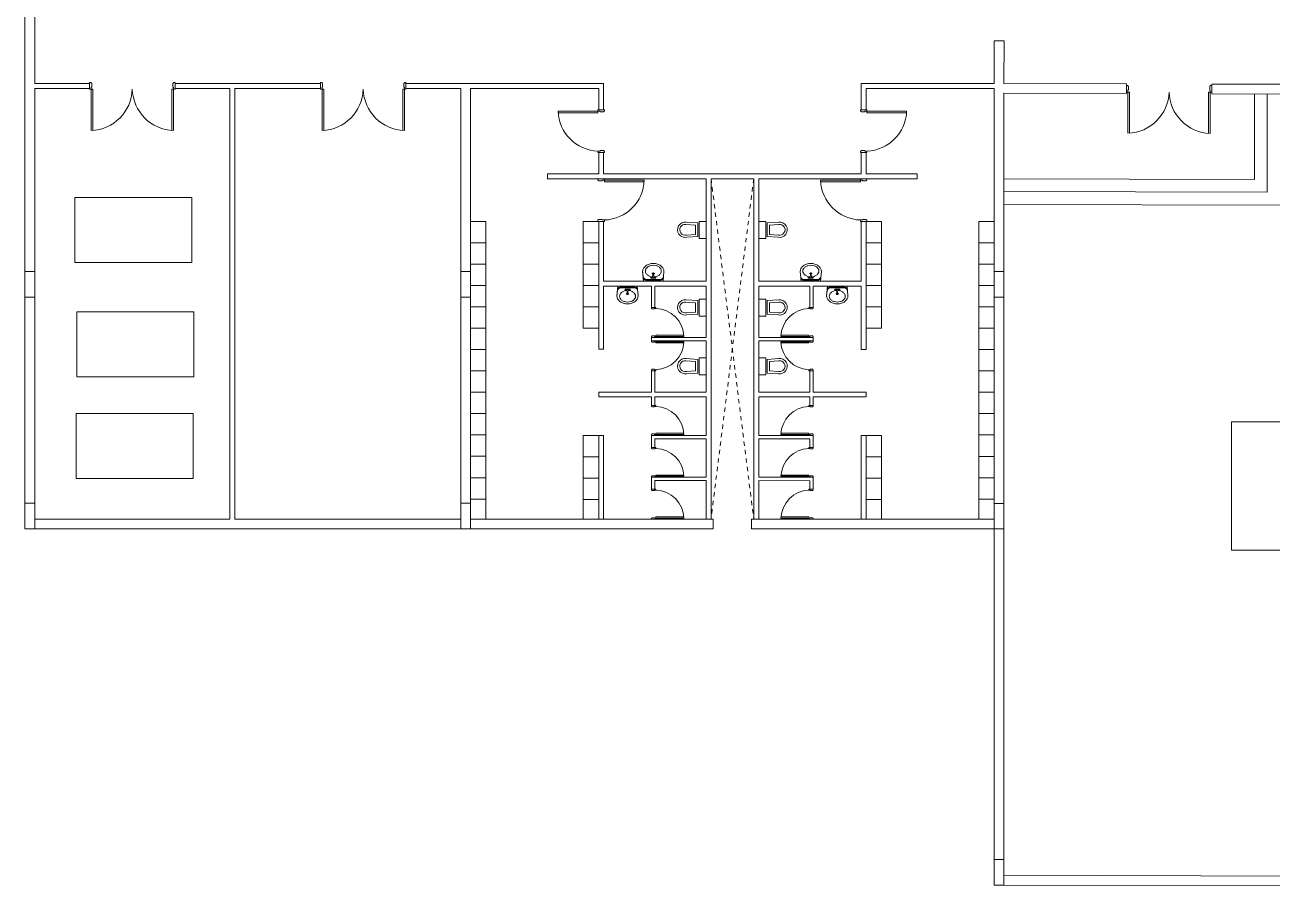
# Model space of a CAD drawing. Header units: inches. Extents: x 2 to 186, y 1 to 125.
# Drawn here: x 69.77 to 98.98, y 20.55 to 40.71 of the extents above; entities that cross this region are included whole.
import ezdxf

# ---------------------------------------------------------------- set-up
doc = ezdxf.new("R2010")
doc.units = ezdxf.units.IN
doc.header["$MEASUREMENT"] = 0
doc.linetypes.add('DASHED2', pattern=[9.525, 6.35, -3.175])
for name, color, linetype, lineweight in [('M_ABOVE', 252, 'DASHED2', 9), ('M_COL', 250, 'Continuous', 20), ('M_ELEV 2', 251, 'Continuous', 15), ('M_WALLS', 251, 'Continuous', 15)]:
    doc.layers.add(name, color=color, linetype=linetype, lineweight=lineweight)
doc.layers.add('M_FURNITURE', color=250, linetype='Continuous', lineweight=5, transparency=0.1)

msp = doc.modelspace()

# ---------------------------------------------------------------- linework, layer by layer
at = {"layer": 'M_ABOVE', "ltscale": 0.00025}
for p, q in [((86.835, 37.113), (85.835, 29.143)), ((85.835, 37.113), (86.835, 29.143))]:
    msp.add_line(p, q, dxfattribs=at)
at = {"layer": 'M_COL'}
for points in [[(69.996, 34.343), (69.766, 34.343), (69.766, 34.943), (69.996, 34.943)], [(80.204, 34.343), (79.974, 34.343), (79.974, 34.943), (80.204, 34.943)], [(92.696, 34.342), (92.466, 34.342), (92.466, 34.942), (92.696, 34.942)], [(69.996, 28.913), (69.766, 28.913), (69.766, 29.513), (69.996, 29.513)], [(80.204, 28.913), (79.974, 28.913), (79.974, 29.513), (80.204, 29.513)], [(92.696, 28.912), (92.466, 28.912), (92.466, 29.512), (92.696, 29.512)], [(92.696, 20.572), (92.466, 20.572), (92.466, 21.172), (92.696, 21.172)]]:
    msp.add_lwpolyline(points, close=True, dxfattribs=at)
at = {"layer": 'M_ELEV 2'}
for p, q in [((80.204, 36.113), (80.564, 36.113)), ((80.564, 36.113), (80.564, 29.143)), ((83.204, 36.113), (82.844, 36.113)), ((82.844, 36.113), (82.844, 33.613)), ((89.466, 36.112), (89.826, 36.112)), ((89.826, 36.112), (89.826, 33.612)), ((92.466, 36.112), (92.106, 36.112)), ((92.106, 36.112), (92.106, 29.142)), ((80.204, 35.613), (80.564, 35.613)), ((83.204, 35.613), (82.844, 35.613)), ((89.466, 35.612), (89.826, 35.612)), ((92.466, 35.612), (92.106, 35.612)), ((80.204, 35.113), (80.564, 35.113)), ((83.204, 35.113), (82.844, 35.113)), ((89.466, 35.112), (89.826, 35.112)), ((92.466, 35.112), (92.106, 35.112)), ((80.204, 34.613), (80.564, 34.613)), ((83.204, 34.613), (82.844, 34.613)), ((89.466, 34.612), (89.826, 34.612)), ((92.466, 34.612), (92.106, 34.612)), ((80.204, 34.113), (80.564, 34.113)), ((83.204, 34.113), (82.844, 34.113)), ((89.466, 34.112), (89.826, 34.112)), ((92.466, 34.112), (92.106, 34.112)), ((80.204, 33.613), (80.564, 33.613)), ((83.204, 33.613), (82.844, 33.613)), ((89.466, 33.612), (89.826, 33.612)), ((92.466, 33.612), (92.106, 33.612)), ((80.204, 33.113), (80.564, 33.113)), ((92.466, 33.112), (92.106, 33.112)), ((80.204, 32.613), (80.564, 32.613)), ((92.466, 32.612), (92.106, 32.612)), ((80.204, 32.113), (80.564, 32.113)), ((92.466, 32.112), (92.106, 32.112)), ((80.204, 31.613), (80.564, 31.613)), ((92.466, 31.612), (92.106, 31.612)), ((80.204, 31.113), (80.564, 31.113)), ((82.844, 31.103), (82.844, 29.143)), ((83.204, 31.103), (82.844, 31.103)), ((89.466, 31.102), (89.826, 31.102)), ((89.826, 31.102), (89.826, 29.142)), ((92.466, 31.112), (92.106, 31.112)), ((80.204, 30.613), (80.564, 30.613)), ((83.204, 30.603), (82.844, 30.603)), ((89.466, 30.602), (89.826, 30.602)), ((92.466, 30.612), (92.106, 30.612)), ((80.204, 30.113), (80.564, 30.113)), ((83.204, 30.103), (82.844, 30.103)), ((89.466, 30.102), (89.826, 30.102)), ((92.466, 30.112), (92.106, 30.112)), ((80.204, 29.613), (80.564, 29.613)), ((83.204, 29.603), (82.844, 29.603)), ((89.466, 29.602), (89.826, 29.602)), ((92.466, 29.612), (92.106, 29.612))]:
    msp.add_line(p, q, dxfattribs=at)
for points in [[(70.934, 36.669), (73.674, 36.669), (73.674, 35.149), (70.934, 35.149)], [(70.979, 33.992), (73.719, 33.992), (73.719, 32.472), (70.979, 32.472)], [(70.968, 31.615), (73.708, 31.615), (73.708, 30.095), (70.968, 30.095)], [(98.027, 31.417), (118.147, 31.417), (118.147, 28.417), (98.027, 28.417)]]:
    msp.add_lwpolyline(points, close=True, dxfattribs=at)
at = {"layer": 'M_FURNITURE'}
for p, q in [((71.281, 39.208), (71.281, 39.363)), ((71.281, 39.363), (71.316, 39.363)), ((71.316, 39.208), (71.281, 39.208)), ((71.316, 39.363), (71.316, 39.346)), ((71.316, 39.346), (71.331, 39.346)), ((71.331, 39.257), (71.316, 39.257)), ((71.316, 39.257), (71.316, 39.208)), ((71.331, 39.346), (71.331, 39.257)), ((71.356, 39.208), (71.356, 38.243)), ((73.207, 39.208), (73.207, 38.243)), ((73.247, 39.346), (73.232, 39.346)), ((73.232, 39.346), (73.232, 39.257)), ((73.232, 39.257), (73.247, 39.257)), ((73.247, 39.363), (73.247, 39.346)), ((73.281, 39.363), (73.247, 39.363)), ((73.247, 39.257), (73.247, 39.208)), ((73.247, 39.208), (73.281, 39.208)), ((73.281, 39.208), (73.281, 39.363)), ((76.689, 39.208), (76.689, 39.363)), ((76.689, 39.363), (76.724, 39.363)), ((76.724, 39.208), (76.689, 39.208)), ((76.724, 39.363), (76.724, 39.346)), ((76.724, 39.346), (76.739, 39.346)), ((76.739, 39.257), (76.724, 39.257)), ((76.724, 39.257), (76.724, 39.208)), ((76.739, 39.346), (76.739, 39.257)), ((76.764, 39.208), (76.764, 38.243)), ((78.615, 39.207), (78.615, 38.243)), ((78.655, 39.346), (78.64, 39.346)), ((78.64, 39.346), (78.64, 39.257)), ((78.64, 39.257), (78.655, 39.257)), ((78.655, 39.363), (78.655, 39.346)), ((78.689, 39.363), (78.655, 39.363)), ((78.655, 39.257), (78.655, 39.207)), ((78.655, 39.207), (78.689, 39.207)), ((78.689, 39.207), (78.689, 39.363)), ((95.563, 39.142), (95.563, 39.298)), ((95.563, 39.298), (95.598, 39.298)), ((95.598, 39.142), (95.563, 39.142)), ((95.598, 39.298), (95.598, 39.281)), ((95.598, 39.281), (95.613, 39.281)), ((95.613, 39.192), (95.598, 39.192)), ((95.598, 39.192), (95.598, 39.142)), ((95.613, 39.281), (95.613, 39.192)), ((95.638, 39.142), (95.638, 38.178)), ((97.529, 39.276), (97.514, 39.276)), ((97.514, 39.276), (97.514, 39.187)), ((97.514, 39.187), (97.528, 39.187)), ((97.528, 39.187), (97.528, 39.137)), ((97.529, 39.292), (97.529, 39.276)), ((97.564, 39.292), (97.529, 39.292)), ((97.563, 39.137), (97.564, 39.292)), ((97.488, 39.137), (97.483, 38.173)), ((97.528, 39.137), (97.563, 39.137)), ((83.187, 38.656), (82.255, 38.656)), ((83.187, 38.728), (83.337, 38.728)), ((83.187, 38.694), (83.187, 38.728)), ((83.235, 38.694), (83.187, 38.694)), ((83.235, 38.68), (83.235, 38.694)), ((83.321, 38.68), (83.235, 38.68)), ((83.337, 38.694), (83.321, 38.694)), ((83.321, 38.694), (83.321, 38.68)), ((83.337, 38.728), (83.337, 38.694)), ((89.484, 38.727), (89.334, 38.727)), ((89.334, 38.727), (89.334, 38.694)), ((89.334, 38.694), (89.35, 38.694)), ((89.35, 38.694), (89.35, 38.679)), ((89.35, 38.679), (89.436, 38.679)), ((89.436, 38.679), (89.436, 38.694)), ((89.436, 38.694), (89.484, 38.694)), ((89.484, 38.694), (89.484, 38.727)), ((89.484, 38.655), (90.416, 38.655)), ((83.337, 37.761), (83.337, 37.728)), ((89.334, 37.761), (89.334, 37.727)), ((83.337, 37.113), (83.187, 37.113)), ((83.187, 37.113), (83.187, 37.079)), ((83.337, 37.079), (83.337, 37.113)), ((89.334, 37.112), (89.484, 37.112)), ((89.334, 37.079), (89.334, 37.112)), ((89.484, 37.112), (89.484, 37.079)), ((83.187, 37.079), (83.203, 37.079)), ((83.203, 37.079), (83.203, 37.065)), ((83.203, 37.065), (83.289, 37.065)), ((83.289, 37.065), (83.289, 37.079)), ((83.289, 37.079), (83.337, 37.079)), ((83.337, 37.041), (84.269, 37.041)), ((89.334, 37.04), (88.402, 37.04)), ((89.382, 37.079), (89.334, 37.079)), ((89.382, 37.064), (89.382, 37.079)), ((89.468, 37.064), (89.382, 37.064)), ((89.484, 37.079), (89.468, 37.079)), ((89.468, 37.079), (89.468, 37.064)), ((83.187, 36.146), (83.187, 36.113)), ((85.47, 36.027), (85.247, 36.044)), ((85.523, 36.077), (85.252, 36.097)), ((85.47, 35.807), (85.47, 36.027)), ((85.523, 35.757), (85.523, 36.077)), ((85.556, 36.113), (85.72, 36.113)), ((85.556, 35.713), (85.556, 36.113)), ((85.72, 36.113), (85.72, 35.713)), ((87.116, 36.113), (86.951, 36.113)), ((86.951, 36.113), (86.951, 35.713)), ((87.116, 35.713), (87.116, 36.113)), ((87.149, 36.077), (87.42, 36.097)), ((87.149, 35.757), (87.149, 36.077)), ((87.202, 36.027), (87.425, 36.044)), ((87.202, 35.807), (87.202, 36.027)), ((89.484, 36.146), (89.484, 36.112)), ((85.258, 35.794), (85.47, 35.807)), ((85.265, 35.741), (85.523, 35.757)), ((85.72, 35.713), (85.556, 35.713)), ((86.951, 35.713), (87.116, 35.713)), ((87.407, 35.741), (87.149, 35.757)), ((87.414, 35.794), (87.202, 35.807)), ((85.469, 34.208), (85.247, 34.225)), ((85.523, 34.258), (85.252, 34.278)), ((85.469, 33.988), (85.469, 34.208)), ((85.523, 33.938), (85.523, 34.258)), ((85.556, 34.293), (85.72, 34.293)), ((85.556, 33.893), (85.556, 34.293)), ((85.72, 34.293), (85.72, 33.893)), ((87.116, 34.293), (86.951, 34.293)), ((86.951, 34.293), (86.951, 33.893)), ((87.116, 33.893), (87.116, 34.293)), ((87.149, 34.258), (87.42, 34.278)), ((87.149, 33.938), (87.149, 34.258)), ((87.202, 34.208), (87.425, 34.225)), ((87.202, 33.988), (87.202, 34.208)), ((84.439, 34.074), (84.439, 34.098)), ((85.258, 33.975), (85.469, 33.988)), ((85.265, 33.922), (85.523, 33.938)), ((85.72, 33.893), (85.556, 33.893)), ((86.951, 33.893), (87.116, 33.893)), ((87.407, 33.922), (87.149, 33.938)), ((87.414, 33.975), (87.202, 33.988)), ((88.231, 34.074), (88.231, 34.098)), ((84.439, 33.421), (84.451, 33.421)), ((84.439, 33.398), (84.439, 33.421)), ((84.544, 33.398), (84.439, 33.398)), ((84.544, 33.318), (84.439, 33.318)), ((84.439, 33.318), (84.439, 33.294)), ((84.451, 33.421), (84.451, 33.431)), ((84.451, 33.431), (84.511, 33.431)), ((84.511, 33.431), (84.511, 33.421)), ((84.511, 33.421), (84.544, 33.421)), ((84.544, 33.448), (85.197, 33.448)), ((84.544, 33.421), (84.544, 33.398)), ((84.544, 33.294), (84.544, 33.318)), ((88.126, 33.448), (87.474, 33.448)), ((88.16, 33.421), (88.126, 33.421)), ((88.126, 33.421), (88.126, 33.398)), ((88.126, 33.398), (88.231, 33.398)), ((88.126, 33.318), (88.231, 33.318)), ((88.126, 33.294), (88.126, 33.318)), ((88.22, 33.431), (88.16, 33.431)), ((88.16, 33.431), (88.16, 33.421)), ((88.22, 33.421), (88.22, 33.431)), ((88.231, 33.421), (88.22, 33.421)), ((88.231, 33.398), (88.231, 33.421)), ((88.231, 33.318), (88.231, 33.294)), ((84.439, 33.294), (84.451, 33.294)), ((84.451, 33.294), (84.451, 33.284)), ((84.451, 33.284), (84.511, 33.284)), ((84.511, 33.284), (84.511, 33.294)), ((84.511, 33.294), (84.544, 33.294)), ((84.544, 33.267), (85.197, 33.267)), ((88.126, 33.267), (87.474, 33.267)), ((88.16, 33.294), (88.126, 33.294)), ((88.16, 33.284), (88.16, 33.294)), ((88.22, 33.284), (88.16, 33.284)), ((88.231, 33.294), (88.22, 33.294)), ((88.22, 33.294), (88.22, 33.284)), ((85.469, 32.832), (85.247, 32.849)), ((85.523, 32.882), (85.252, 32.902)), ((85.469, 32.612), (85.469, 32.832)), ((85.523, 32.562), (85.523, 32.882)), ((85.556, 32.918), (85.72, 32.918)), ((85.556, 32.518), (85.556, 32.918)), ((85.72, 32.918), (85.72, 32.518)), ((87.116, 32.918), (86.951, 32.918)), ((86.951, 32.918), (86.951, 32.518)), ((87.116, 32.518), (87.116, 32.918)), ((87.149, 32.882), (87.42, 32.902)), ((87.149, 32.562), (87.149, 32.882)), ((87.202, 32.832), (87.425, 32.849)), ((87.202, 32.612), (87.202, 32.832)), ((84.439, 32.641), (84.439, 32.618)), ((85.258, 32.599), (85.469, 32.612)), ((85.265, 32.546), (85.523, 32.562)), ((85.72, 32.518), (85.556, 32.518)), ((86.951, 32.518), (87.116, 32.518)), ((87.407, 32.546), (87.149, 32.562)), ((87.414, 32.599), (87.202, 32.612)), ((88.231, 32.641), (88.231, 32.618)), ((84.439, 31.779), (84.439, 31.803)), ((88.231, 31.779), (88.231, 31.803)), ((84.439, 31.126), (84.451, 31.126)), ((84.439, 31.103), (84.439, 31.126)), ((84.544, 31.103), (84.439, 31.103)), ((84.451, 31.126), (84.451, 31.136)), ((84.451, 31.136), (84.511, 31.136)), ((84.511, 31.136), (84.511, 31.126)), ((84.511, 31.126), (84.544, 31.126)), ((84.544, 31.153), (85.197, 31.153)), ((84.544, 31.126), (84.544, 31.103)), ((88.126, 31.153), (87.474, 31.153)), ((88.16, 31.126), (88.126, 31.126)), ((88.126, 31.126), (88.126, 31.103)), ((88.126, 31.103), (88.231, 31.103)), ((88.22, 31.136), (88.16, 31.136)), ((88.16, 31.136), (88.16, 31.126)), ((88.22, 31.126), (88.22, 31.136)), ((88.231, 31.126), (88.22, 31.126)), ((88.231, 31.103), (88.231, 31.126)), ((84.439, 30.799), (84.439, 30.823)), ((88.231, 30.799), (88.231, 30.823)), ((84.439, 30.146), (84.451, 30.146)), ((84.439, 30.123), (84.439, 30.146)), ((84.544, 30.123), (84.439, 30.123)), ((84.451, 30.146), (84.451, 30.156)), ((84.451, 30.156), (84.511, 30.156)), ((84.511, 30.156), (84.511, 30.146)), ((84.511, 30.146), (84.544, 30.146)), ((84.544, 30.173), (85.197, 30.173)), ((84.544, 30.146), (84.544, 30.123)), ((88.126, 30.173), (87.474, 30.173)), ((88.16, 30.146), (88.126, 30.146)), ((88.126, 30.146), (88.126, 30.123)), ((88.126, 30.123), (88.231, 30.123)), ((88.22, 30.156), (88.16, 30.156)), ((88.16, 30.156), (88.16, 30.146)), ((88.22, 30.146), (88.22, 30.156)), ((88.231, 30.146), (88.22, 30.146)), ((88.231, 30.123), (88.231, 30.146)), ((84.439, 29.819), (84.439, 29.843)), ((88.231, 29.819), (88.231, 29.843)), ((84.439, 29.166), (84.451, 29.166)), ((84.439, 29.143), (84.439, 29.166)), ((84.544, 29.143), (84.439, 29.143)), ((84.451, 29.166), (84.451, 29.176)), ((84.451, 29.176), (84.511, 29.176)), ((84.511, 29.176), (84.511, 29.166)), ((84.511, 29.166), (84.544, 29.166)), ((84.544, 29.193), (85.197, 29.193)), ((84.544, 29.166), (84.544, 29.143)), ((88.126, 29.193), (87.474, 29.193)), ((88.16, 29.166), (88.126, 29.166)), ((88.126, 29.166), (88.126, 29.143)), ((88.126, 29.143), (88.231, 29.143)), ((88.22, 29.176), (88.16, 29.176)), ((88.16, 29.176), (88.16, 29.166)), ((88.22, 29.166), (88.22, 29.176)), ((88.231, 29.166), (88.22, 29.166)), ((88.231, 29.143), (88.231, 29.166))]:
    msp.add_line(p, q, dxfattribs=at)
for points in [[(71.316, 39.208), (71.356, 39.208)], [(73.247, 39.208), (73.207, 39.208)], [(76.724, 39.208), (76.764, 39.208)], [(78.655, 39.207), (78.615, 39.207)], [(95.598, 39.142), (95.638, 39.142)], [(97.528, 39.137), (97.488, 39.137)], [(83.187, 38.694), (83.187, 38.656)], [(89.484, 38.694), (89.484, 38.655)], [(83.337, 37.761), (83.321, 37.761), (83.321, 37.776), (83.235, 37.776), (83.235, 37.761), (83.187, 37.761), (83.187, 37.728), (83.337, 37.728)], [(89.334, 37.761), (89.35, 37.761), (89.35, 37.775), (89.436, 37.775), (89.436, 37.761), (89.484, 37.761), (89.484, 37.727), (89.334, 37.727)], [(83.337, 37.079), (83.337, 37.041)], [(89.334, 37.079), (89.334, 37.04)], [(83.187, 36.146), (83.203, 36.146), (83.203, 36.161), (83.289, 36.161), (83.289, 36.146), (83.337, 36.146), (83.337, 36.113), (83.187, 36.113)], [(89.484, 36.146), (89.468, 36.146), (89.468, 36.16), (89.382, 36.16), (89.382, 36.146), (89.334, 36.146), (89.334, 36.112), (89.484, 36.112)], [(84.732, 34.941), (84.712, 34.713), (84.255, 34.713), (84.234, 34.941)], [(84.498, 34.814), (84.541, 34.814), (84.541, 34.797), (84.541, 34.781), (84.483, 34.781), (84.425, 34.781), (84.425, 34.797), (84.425, 34.814), (84.469, 34.814)], [(84.517, 34.89), (84.483, 34.89), (84.449, 34.89)], [(84.456, 34.789), (84.51, 34.789)], [(84.458, 34.797), (84.467, 34.797)], [(84.483, 34.92), (84.483, 34.865)], [(84.508, 34.797), (84.5, 34.797)], [(88.421, 34.941), (88.4, 34.713), (87.943, 34.713), (87.923, 34.941)], [(88.186, 34.814), (88.23, 34.814), (88.23, 34.797), (88.23, 34.781), (88.172, 34.781), (88.114, 34.781), (88.114, 34.797), (88.114, 34.814), (88.157, 34.814)], [(88.206, 34.89), (88.172, 34.89), (88.138, 34.89)], [(88.145, 34.789), (88.199, 34.789)], [(88.147, 34.797), (88.156, 34.797)], [(88.172, 34.92), (88.172, 34.865)], [(88.197, 34.797), (88.188, 34.797)], [(84.129, 34.369), (84.108, 34.598), (83.651, 34.598), (83.63, 34.369)], [(83.894, 34.496), (83.938, 34.496), (83.938, 34.513), (83.938, 34.529), (83.879, 34.529), (83.821, 34.529), (83.821, 34.513), (83.821, 34.496), (83.865, 34.496)], [(83.852, 34.521), (83.907, 34.521)], [(83.855, 34.513), (83.863, 34.513)], [(83.904, 34.513), (83.896, 34.513)], [(89.041, 34.369), (89.02, 34.597), (88.563, 34.597), (88.542, 34.369)], [(88.806, 34.496), (88.85, 34.496), (88.85, 34.513), (88.85, 34.529), (88.791, 34.529), (88.733, 34.529), (88.733, 34.513), (88.733, 34.496), (88.777, 34.496)], [(88.764, 34.521), (88.819, 34.521)], [(88.767, 34.513), (88.775, 34.513)], [(88.816, 34.513), (88.808, 34.513)], [(83.913, 34.42), (83.879, 34.42), (83.846, 34.42)], [(83.879, 34.39), (83.879, 34.446)], [(88.825, 34.42), (88.791, 34.42), (88.758, 34.42)], [(88.791, 34.39), (88.791, 34.445)], [(84.439, 34.074), (84.451, 34.074), (84.451, 34.064), (84.511, 34.064), (84.511, 34.074), (84.544, 34.074), (84.544, 34.098), (84.439, 34.098)], [(88.231, 34.074), (88.22, 34.074), (88.22, 34.064), (88.16, 34.064), (88.16, 34.074), (88.126, 34.074), (88.126, 34.098), (88.231, 34.098)], [(84.544, 33.421), (84.544, 33.448)], [(88.126, 33.421), (88.126, 33.448)], [(84.544, 33.294), (84.544, 33.267)], [(88.126, 33.294), (88.126, 33.267)], [(84.439, 32.641), (84.451, 32.641), (84.451, 32.651), (84.511, 32.651), (84.511, 32.641), (84.544, 32.641), (84.544, 32.618), (84.439, 32.618)], [(88.231, 32.641), (88.22, 32.641), (88.22, 32.651), (88.16, 32.651), (88.16, 32.641), (88.126, 32.641), (88.126, 32.618), (88.231, 32.618)], [(84.439, 31.779), (84.451, 31.779), (84.451, 31.769), (84.511, 31.769), (84.511, 31.779), (84.544, 31.779), (84.544, 31.803), (84.439, 31.803)], [(88.231, 31.779), (88.22, 31.779), (88.22, 31.769), (88.16, 31.769), (88.16, 31.779), (88.126, 31.779), (88.126, 31.803), (88.231, 31.803)], [(84.544, 31.126), (84.544, 31.153)], [(88.126, 31.126), (88.126, 31.153)], [(84.439, 30.799), (84.451, 30.799), (84.451, 30.789), (84.511, 30.789), (84.511, 30.799), (84.544, 30.799), (84.544, 30.823), (84.439, 30.823)], [(88.231, 30.799), (88.22, 30.799), (88.22, 30.789), (88.16, 30.789), (88.16, 30.799), (88.126, 30.799), (88.126, 30.823), (88.231, 30.823)], [(84.544, 30.146), (84.544, 30.173)], [(88.126, 30.146), (88.126, 30.173)], [(84.439, 29.819), (84.451, 29.819), (84.451, 29.809), (84.511, 29.809), (84.511, 29.819), (84.544, 29.819), (84.544, 29.843), (84.439, 29.843)], [(88.231, 29.819), (88.22, 29.819), (88.22, 29.809), (88.16, 29.809), (88.16, 29.819), (88.126, 29.819), (88.126, 29.843), (88.231, 29.843)], [(84.544, 29.166), (84.544, 29.193)], [(88.126, 29.166), (88.126, 29.193)]]:
    msp.add_lwpolyline(points, dxfattribs=at)
for points in [[(71.316, 39.208), (71.316, 38.242, 0.396451), (72.281, 39.208, 0.396451)], [(73.247, 39.208), (73.247, 38.242, -0.396451), (72.281, 39.208, -0.396451)], [(76.724, 39.208), (76.724, 38.242, 0.396451), (77.689, 39.208, 0.396451)], [(78.655, 39.207), (78.655, 38.242, -0.396451), (77.689, 39.208, -0.396451)], [(95.598, 39.142), (95.598, 38.177, 0.396451), (96.563, 39.142, 0.396451)], [(97.528, 39.137), (97.523, 38.172, -0.396451), (96.563, 39.142, -0.396451)], [(83.187, 38.694), (82.254, 38.694, 0.396451), (83.187, 37.761, 0.396451)], [(89.484, 38.694), (90.417, 38.694, -0.396451), (89.484, 37.761, -0.396451)], [(83.337, 37.079), (84.27, 37.079, -0.396451), (83.337, 36.146, -0.396451)], [(89.334, 37.079), (88.401, 37.079, 0.396451), (89.334, 36.146, 0.396451)], [(84.732, 34.941, 0.126822), (84.715, 35.009, 0.10607), (84.659, 35.073, 0.085783), (84.582, 35.113, 0.075445), (84.483, 35.128, 0.075445), (84.385, 35.113, 0.085783), (84.307, 35.073, 0.10607), (84.252, 35.009, 0.126822), (84.234, 34.941, 0.045361), (84.237, 34.915, 0.10607)], [(84.671, 34.95, 0.12971), (84.658, 35, 0.10642), (84.617, 35.046, 0.084454), (84.558, 35.075, 0.073566), (84.484, 35.086, 0.073566), (84.411, 35.075, 0.084454), (84.352, 35.046, 0.10642), (84.311, 35, 0.12971), (84.298, 34.95, 0.12971), (84.311, 34.9, 0.10642), (84.352, 34.853, 0.084454), (84.411, 34.824, 0.058047), (84.469, 34.814, 0.073566)], [(88.421, 34.941, 0.126822), (88.403, 35.009, 0.10607), (88.348, 35.073, 0.085783), (88.27, 35.113, 0.075445), (88.172, 35.128, 0.075445), (88.074, 35.113, 0.085783), (87.996, 35.073, 0.10607), (87.94, 35.009, 0.126822), (87.923, 34.941, 0.045361), (87.925, 34.915, 0.10607)], [(88.36, 34.95, 0.12971), (88.347, 35, 0.10642), (88.305, 35.046, 0.084454), (88.247, 35.075, 0.073566), (88.173, 35.086, 0.073566), (88.099, 35.075, 0.084454), (88.041, 35.046, 0.10642), (87.999, 35, 0.12971), (87.986, 34.95, 0.12971), (87.999, 34.9, 0.10642), (88.041, 34.853, 0.084454), (88.099, 34.824, 0.058047), (88.157, 34.814, 0.073566)], [(84.722, 34.842), (84.722, 34.837, -0.414214), (84.639, 34.754), (84.483, 34.754), (84.328, 34.754, -0.414214), (84.245, 34.837), (84.245, 34.842)], [(84.717, 34.775, -0.229741), (84.639, 34.737), (84.328, 34.737, -0.229741), (84.249, 34.775)], [(84.51, 34.806), (84.503, 34.806, -0.385832), (84.498, 34.809), (84.493, 34.862, 0.270314), (84.473, 34.862), (84.468, 34.809, -0.385832), (84.464, 34.806), (84.456, 34.806)], [(84.498, 34.814, 0.060302), (84.558, 34.824, 0.084454), (84.617, 34.853, 0.10642), (84.658, 34.9, 0.12971), (84.671, 34.95, 0.12971)], [(84.73, 34.915, 0.045361), (84.732, 34.941, 0.126822)], [(88.411, 34.842), (88.411, 34.837, -0.414214), (88.328, 34.754), (88.172, 34.754), (88.016, 34.754, -0.414214), (87.933, 34.837), (87.933, 34.842)], [(88.406, 34.775, -0.229741), (88.328, 34.738), (88.016, 34.738, -0.229741), (87.938, 34.775)], [(88.199, 34.806), (88.191, 34.806, -0.385832), (88.187, 34.809), (88.182, 34.862, 0.270314), (88.162, 34.862), (88.157, 34.809, -0.385832), (88.153, 34.806), (88.145, 34.806)], [(88.186, 34.814, 0.060302), (88.247, 34.824, 0.084454), (88.305, 34.853, 0.10642), (88.347, 34.9, 0.12971), (88.36, 34.95, 0.12971)], [(88.419, 34.915, 0.045361), (88.421, 34.941, 0.126822)], [(84.118, 34.468), (84.118, 34.473, 0.414214), (84.035, 34.556), (83.879, 34.556), (83.724, 34.556, 0.414214), (83.641, 34.473), (83.641, 34.468)], [(84.114, 34.535, 0.229741), (84.035, 34.573), (83.724, 34.573, 0.229741), (83.645, 34.535)], [(84.067, 34.36, -0.12971), (84.054, 34.31, -0.10642), (84.013, 34.264, -0.084454), (83.954, 34.235, -0.073566), (83.881, 34.224, -0.073566), (83.807, 34.235, -0.084454), (83.748, 34.264, -0.10642), (83.707, 34.31, -0.12971), (83.694, 34.36, -0.12971), (83.707, 34.41, -0.10642), (83.748, 34.457, -0.084454), (83.807, 34.486, -0.058047), (83.865, 34.496, -0.073566)], [(83.907, 34.505), (83.899, 34.505, 0.385832), (83.894, 34.501), (83.889, 34.448, -0.270314), (83.87, 34.448), (83.864, 34.501, 0.385832), (83.86, 34.505), (83.852, 34.505)], [(83.894, 34.496, -0.060302), (83.954, 34.486, -0.084454), (84.013, 34.457, -0.10642), (84.054, 34.41, -0.12971), (84.067, 34.36, -0.12971)], [(89.03, 34.468), (89.03, 34.473, 0.414214), (88.947, 34.556), (88.791, 34.556), (88.636, 34.556, 0.414214), (88.553, 34.473), (88.553, 34.468)], [(89.026, 34.535, 0.229741), (88.947, 34.573), (88.636, 34.573, 0.229741), (88.557, 34.535)], [(88.979, 34.36, -0.12971), (88.966, 34.31, -0.10642), (88.925, 34.264, -0.084454), (88.866, 34.235, -0.073566), (88.793, 34.224, -0.073566), (88.719, 34.235, -0.084454), (88.66, 34.264, -0.10642), (88.619, 34.31, -0.12971), (88.606, 34.36, -0.12971), (88.619, 34.41, -0.10642), (88.66, 34.457, -0.084454), (88.719, 34.486, -0.058047), (88.777, 34.496, -0.073566)], [(88.819, 34.504), (88.811, 34.504, 0.385832), (88.806, 34.501), (88.801, 34.448, -0.270314), (88.782, 34.448), (88.776, 34.501, 0.385832), (88.772, 34.504), (88.764, 34.504)], [(88.806, 34.496, -0.060302), (88.866, 34.486, -0.084454), (88.925, 34.457, -0.10642), (88.966, 34.41, -0.12971), (88.979, 34.36, -0.12971)], [(84.129, 34.369, -0.126822), (84.111, 34.301, -0.10607), (84.056, 34.237, -0.085783), (83.978, 34.197, -0.075445), (83.879, 34.182, -0.075445), (83.781, 34.197, -0.085783), (83.703, 34.237, -0.10607), (83.648, 34.301, -0.126822), (83.63, 34.369, -0.045361), (83.633, 34.395, -0.10607)], [(84.126, 34.395, -0.045361), (84.129, 34.369, -0.126822)], [(89.041, 34.369, -0.126822), (89.023, 34.301, -0.10607), (88.968, 34.237, -0.085783), (88.89, 34.197, -0.075445), (88.791, 34.182, -0.075445), (88.693, 34.197, -0.085783), (88.615, 34.237, -0.10607), (88.56, 34.301, -0.126822), (88.542, 34.369, -0.045361), (88.545, 34.395, -0.10607)], [(89.038, 34.395, -0.045361), (89.041, 34.369, -0.126822)], [(84.544, 33.421), (85.197, 33.421, 0.396451), (84.544, 34.074, 0.396451)], [(88.126, 33.421), (87.473, 33.421, -0.396451), (88.126, 34.074, -0.396451)], [(84.544, 33.294), (85.197, 33.294, -0.396451), (84.544, 32.641, -0.396451)], [(88.126, 33.294), (87.473, 33.294, 0.396451), (88.126, 32.641, 0.396451)], [(84.544, 31.126), (85.197, 31.126, 0.396451), (84.544, 31.779, 0.396451)], [(88.126, 31.126), (87.473, 31.126, -0.396451), (88.126, 31.779, -0.396451)], [(84.544, 30.146), (85.197, 30.146, 0.396451), (84.544, 30.799, 0.396451)], [(88.126, 30.146), (87.474, 30.146, -0.396451), (88.126, 30.799, -0.396451)], [(84.544, 29.166), (85.197, 29.166, 0.396451), (84.544, 29.819, 0.396451)], [(88.126, 29.166), (87.474, 29.166, -0.396451), (88.126, 29.819, -0.396451)]]:
    msp.add_lwpolyline(points, format="xyb", dxfattribs=at)
for centre, radius in [((84.442, 34.797), 0.0166), ((84.483, 34.89), 0.0208), ((84.483, 34.89), 0.0166), ((84.525, 34.797), 0.0166), ((88.13, 34.797), 0.0166), ((88.172, 34.89), 0.0208), ((88.172, 34.89), 0.0166), ((88.213, 34.797), 0.0166), ((83.838, 34.513), 0.0166), ((83.921, 34.513), 0.0166), ((88.75, 34.513), 0.0166), ((88.833, 34.513), 0.0166), ((83.879, 34.42), 0.0208), ((83.879, 34.42), 0.0166), ((88.791, 34.42), 0.0208), ((88.791, 34.42), 0.0166)]:
    msp.add_circle(centre, radius, dxfattribs=at)
for centre, radius, start, end in [((85.231, 35.918), 0.18, 83.3822, 280.9101), ((85.231, 35.918), 0.127, 82.9223, 282.3434), ((87.441, 35.918), 0.18, 259.0899, 96.6178), ((87.441, 35.918), 0.127, 257.6566, 97.0777), ((85.231, 34.099), 0.18, 83.3822, 280.9101), ((85.231, 34.099), 0.127, 82.9223, 282.3434), ((87.441, 34.099), 0.18, 259.0899, 96.6178), ((87.441, 34.099), 0.127, 257.6566, 97.0777), ((85.231, 32.723), 0.18, 83.3822, 280.9101), ((85.231, 32.723), 0.127, 82.9223, 282.3434), ((87.441, 32.723), 0.18, 259.0899, 96.6178), ((87.441, 32.723), 0.127, 257.6566, 97.0777)]:
    msp.add_arc(centre, radius, start, end, dxfattribs=at)
at = {"layer": 'M_WALLS'}
for p, q in [((69.766, 28.913), (69.767, 57.573)), ((69.996, 39.343), (69.997, 57.343)), ((92.467, 40.342), (92.466, 39.342)), ((92.467, 40.342), (92.697, 40.342)), ((92.697, 40.342), (92.696, 39.342)), ((92.697, 40.342), (92.696, 39.342)), ((71.281, 39.343), (69.996, 39.343)), ((69.996, 29.143), (69.996, 39.228)), ((71.281, 39.228), (69.996, 39.228)), ((71.281, 39.228), (71.281, 39.343)), ((76.689, 39.343), (73.281, 39.343)), ((73.281, 39.228), (73.281, 39.343)), ((74.566, 39.228), (73.281, 39.228)), ((74.566, 39.228), (74.566, 29.143)), ((76.689, 39.228), (74.681, 39.228)), ((74.681, 39.228), (74.681, 29.143)), ((76.689, 39.228), (76.689, 39.343)), ((83.319, 39.343), (78.689, 39.343)), ((78.689, 39.228), (78.689, 39.343)), ((79.974, 39.228), (78.689, 39.228)), ((79.974, 39.228), (79.974, 29.143)), ((80.204, 39.228), (80.204, 29.143)), ((83.204, 39.228), (80.204, 39.228)), ((83.204, 39.228), (83.204, 38.728)), ((83.319, 39.343), (83.319, 38.728)), ((89.351, 39.342), (89.351, 38.727)), ((92.466, 39.342), (89.351, 39.342)), ((89.466, 39.227), (89.466, 38.727)), ((92.466, 39.227), (89.466, 39.227)), ((92.466, 39.227), (92.466, 20.573)), ((92.696, 39.342), (92.696, 39.342)), ((95.564, 39.335), (92.696, 39.342)), ((95.564, 39.335), (95.563, 39.105)), ((97.564, 39.33), (97.563, 39.1)), ((123.477, 39.262), (97.564, 39.33)), ((92.696, 39.112), (92.696, 20.803)), ((95.563, 39.105), (92.696, 39.112)), ((123.477, 39.032), (97.563, 39.1)), ((98.563, 39.1), (98.563, 37.097)), ((98.863, 39.1), (98.863, 36.796)), ((83.204, 38.728), (83.319, 38.728)), ((89.466, 38.727), (89.351, 38.727)), ((83.204, 37.728), (83.204, 37.228)), ((83.204, 37.728), (83.319, 37.728)), ((83.319, 37.728), (83.319, 37.228)), ((89.351, 37.727), (89.351, 37.227)), ((89.466, 37.727), (89.351, 37.727)), ((89.466, 37.727), (89.466, 37.227)), ((82.004, 37.228), (83.204, 37.228)), ((82.004, 37.228), (82.004, 37.113)), ((82.004, 37.113), (83.204, 37.113)), ((83.204, 37.113), (85.719, 37.113)), ((89.351, 37.227), (83.319, 37.228)), ((85.72, 37.113), (85.72, 34.713)), ((85.835, 37.113), (85.835, 29.143)), ((86.835, 37.113), (85.835, 37.113)), ((85.835, 37.113), (85.835, 29.143)), ((86.835, 37.113), (86.835, 29.143)), ((86.951, 37.113), (86.951, 34.713)), ((89.466, 37.112), (86.951, 37.113)), ((90.666, 37.227), (89.466, 37.227)), ((90.666, 37.112), (89.466, 37.112)), ((90.666, 37.227), (90.666, 37.112)), ((98.563, 37.097), (92.696, 37.112)), ((98.863, 36.796), (92.696, 36.812)), ((99.163, 36.495), (92.696, 36.512)), ((83.204, 36.113), (83.204, 33.118)), ((83.204, 36.113), (83.319, 36.113)), ((83.319, 36.113), (83.319, 34.713)), ((89.351, 36.112), (89.351, 34.712)), ((89.466, 36.112), (89.351, 36.112)), ((89.466, 36.112), (89.466, 33.117)), ((83.319, 34.713), (85.72, 34.713)), ((83.319, 34.598), (83.319, 33.118)), ((83.319, 34.598), (84.439, 34.598)), ((84.439, 34.598), (84.439, 34.098)), ((84.519, 34.598), (84.519, 34.098)), ((84.519, 34.598), (85.72, 34.598)), ((85.72, 34.598), (85.72, 33.398)), ((89.351, 34.712), (86.951, 34.713)), ((86.951, 34.598), (86.951, 33.398)), ((88.151, 34.597), (86.951, 34.598)), ((88.151, 34.597), (88.151, 34.097)), ((88.231, 34.597), (88.231, 34.097)), ((89.351, 34.597), (88.231, 34.597)), ((89.351, 34.597), (89.351, 33.117)), ((84.439, 34.098), (84.519, 34.098)), ((88.151, 34.097), (88.231, 34.097)), ((84.439, 33.398), (84.439, 33.318)), ((84.439, 33.398), (85.72, 33.398)), ((84.439, 33.318), (85.72, 33.318)), ((85.72, 33.318), (85.72, 32.118)), ((88.231, 33.397), (86.951, 33.398)), ((86.951, 33.318), (86.951, 32.118)), ((88.231, 33.317), (86.951, 33.318)), ((88.231, 33.397), (88.231, 33.317)), ((83.204, 33.118), (83.319, 33.118)), ((89.466, 33.117), (89.351, 33.117)), ((84.439, 32.618), (84.439, 32.118)), ((84.439, 32.618), (84.519, 32.618)), ((84.519, 32.618), (84.519, 32.118)), ((88.151, 32.617), (88.151, 32.117)), ((88.231, 32.617), (88.151, 32.617)), ((88.231, 32.617), (88.231, 32.117)), ((83.204, 32.118), (84.439, 32.118)), ((83.204, 32.118), (83.204, 32.003)), ((83.204, 32.003), (84.439, 32.003)), ((84.439, 32.003), (84.439, 31.803)), ((84.519, 32.118), (85.72, 32.118)), ((84.519, 32.003), (84.519, 31.803)), ((84.519, 32.003), (85.72, 32.003)), ((85.72, 32.003), (85.72, 31.103)), ((88.151, 32.117), (86.951, 32.118)), ((86.951, 32.003), (86.951, 31.103)), ((88.151, 32.002), (86.951, 32.003)), ((88.151, 32.002), (88.151, 31.802)), ((89.466, 32.117), (88.231, 32.117)), ((88.231, 32.002), (88.231, 31.802)), ((89.466, 32.002), (88.231, 32.002)), ((89.466, 32.117), (89.466, 32.002)), ((84.439, 31.803), (84.519, 31.803)), ((88.231, 31.802), (88.151, 31.802)), ((83.204, 31.103), (83.204, 29.143)), ((83.319, 31.103), (83.204, 31.103)), ((83.319, 31.103), (83.319, 29.143)), ((84.439, 31.103), (84.439, 30.823)), ((84.439, 31.103), (85.72, 31.103)), ((84.519, 31.023), (84.519, 30.823)), ((84.519, 31.023), (85.72, 31.023)), ((85.72, 31.023), (85.72, 30.123)), ((88.231, 31.102), (86.951, 31.103)), ((86.951, 31.023), (86.951, 30.123)), ((88.151, 31.022), (86.951, 31.023)), ((88.151, 31.022), (88.151, 30.822)), ((88.231, 31.102), (88.231, 30.822)), ((89.351, 31.102), (89.351, 29.142)), ((89.351, 31.102), (89.466, 31.102)), ((89.466, 31.102), (89.466, 29.142)), ((84.439, 30.823), (84.519, 30.823)), ((88.231, 30.822), (88.151, 30.822)), ((84.439, 30.123), (84.439, 29.843)), ((84.439, 30.123), (85.72, 30.123)), ((88.231, 30.122), (86.951, 30.123)), ((88.231, 30.122), (88.231, 29.842)), ((84.519, 29.843), (84.439, 29.843)), ((84.519, 30.043), (84.519, 29.843)), ((84.519, 30.043), (85.72, 30.043)), ((85.72, 30.043), (85.72, 29.143)), ((86.951, 30.043), (86.951, 29.143)), ((88.151, 30.042), (86.951, 30.043)), ((88.151, 30.042), (88.151, 29.842)), ((88.151, 29.842), (88.231, 29.842)), ((74.566, 29.143), (69.996, 29.143)), ((74.681, 29.143), (79.974, 29.143)), ((85.885, 29.143), (80.204, 29.143)), ((85.885, 29.143), (85.885, 28.913)), ((92.466, 29.142), (86.785, 29.143)), ((86.785, 29.143), (86.785, 28.913)), ((75.404, 28.913), (69.766, 28.913)), ((75.404, 28.913), (79.974, 28.913)), ((85.885, 28.913), (79.974, 28.913)), ((92.696, 28.912), (86.785, 28.913)), ((100.751, 20.781), (92.696, 20.803)), ((100.751, 20.551), (92.466, 20.573))]:
    msp.add_line(p, q, dxfattribs=at)

doc.saveas('drawing.dxf')
